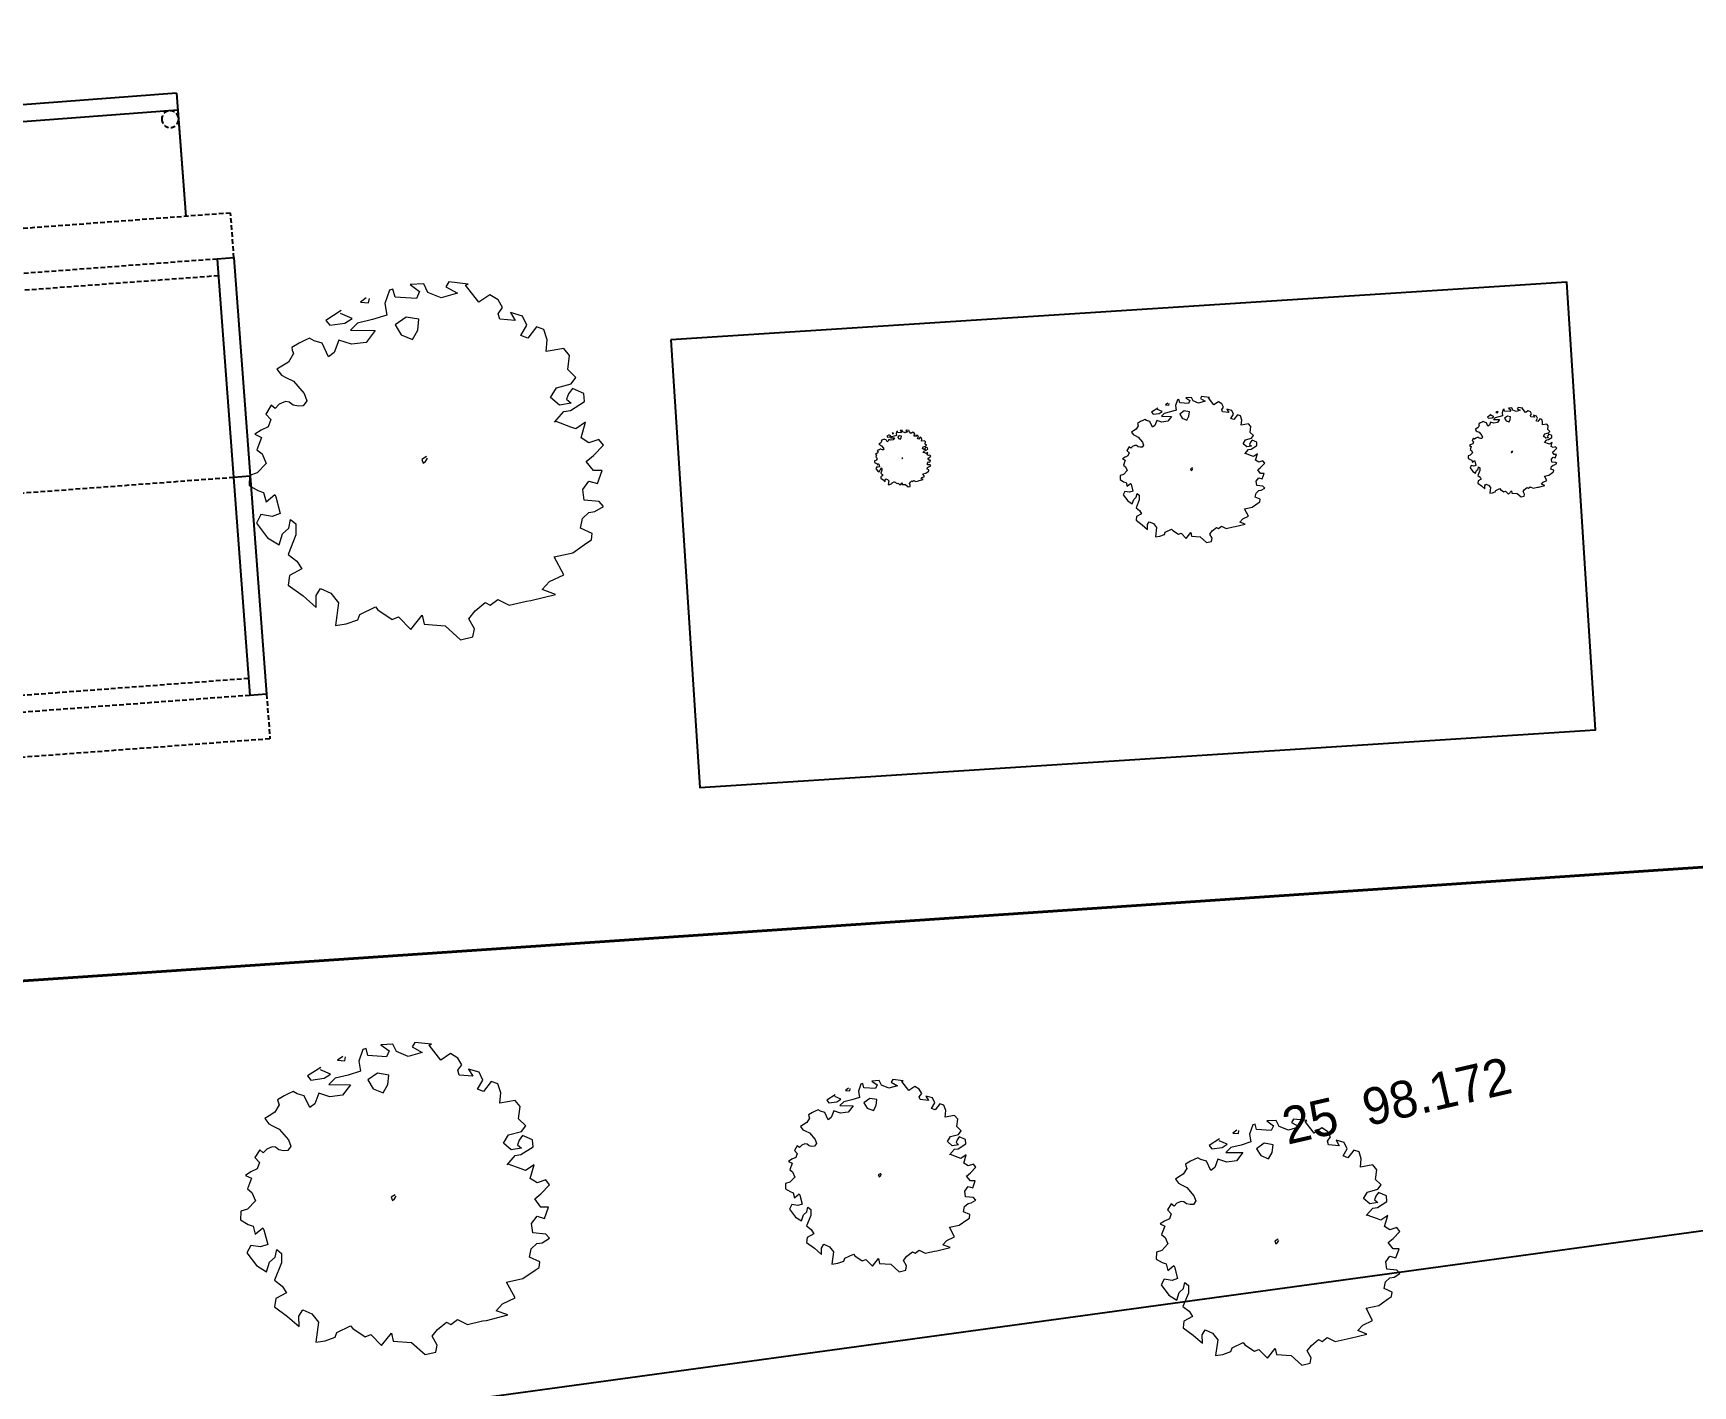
# Model space of a CAD drawing. Extents: x 2080 to 102399, y 2071 to 93424.
# Drawn here: x 87408 to 88296, y 77693 to 78416 of the extents above; entities that cross this region are included whole.
import ezdxf

# ---------------------------------------------------------------- set-up
doc = ezdxf.new("R2010")
doc.units = 0
doc.header["$LTSCALE"] = 20
doc.header["$MEASUREMENT"] = 0
doc.linetypes.add('HIDDEN', pattern=[0.375, 0.25, -0.125])
doc.linetypes.add('HIDDEN2', pattern=[0.1875, 0.125, -0.0625])
for name, color, linetype in [('COLUMN', 31, 'Continuous'), ('road', 2, 'Continuous'), ('Roof lilne', 31, 'Continuous'), ('wall', 13, 'Continuous')]:
    doc.layers.add(name, color=color, linetype=linetype)
for name, color, linetype, lineweight in [('fence', 13, 'FENCELINE2', 40), ('Mango tree', 96, 'Continuous', 5), ('NEEM TREE', 84, 'Continuous', 5), ('sappotta', 114, 'Continuous', 5)]:
    doc.layers.add(name, color=color, linetype=linetype, lineweight=lineweight)
doc.linetypes.add('FENCELINE2', pattern='A,0.25,-0.1,[132,ltypeshp.shx,S=0.1,R=0,X=-0.1,Y=0],-0.1,1', length=1.45)

# ---------------------------------------------------------------- blocks, each defined once
blk = doc.blocks.new('A$C5D113755')
at = {"color": 9}
for p, q in [((-186, 66), (-186, 9)), ((0, 9), (0, 66)), ((0, 9), (-186, 9))]:
    blk.add_line(p, q, dxfattribs=at)
at = {"layer": 'COLUMN', "linetype": 'HIDDEN2'}
for centre in [(-181.5, 13.51), (-4.5, 13.51)]:
    blk.add_circle(centre, 4.5, dxfattribs=at)
at = {"layer": 'Roof lilne', "linetype": 'HIDDEN2'}
for p, q in [((24, 348), (-210, 348)), ((-210, 324), (-210, 348)), ((24, 324), (24, 348)), ((-201, 207), (15, 207)), ((-210, 90), (-210, 66)), ((24, 90), (24, 66)), ((24, 66), (-210, 66))]:
    blk.add_line(p, q, dxfattribs=at)
at = {"layer": 'Roof lilne'}
for p, q in [((-186, 66), (-186, 0)), ((0, 0), (0, 66)), ((0, 0), (-186, 0))]:
    blk.add_line(p, q, dxfattribs=at)
at = {"layer": 'wall', "color": 2}
for p, q in [((-210, 90), (-210, 324)), ((-201, 324), (-210, 324)), ((-201, 315), (-201, 324)), ((15, 90), (15, 324)), ((24, 324), (15, 324)), ((24, 90), (24, 324)), ((-201, 90), (-201, 315)), ((-201, 207), (-210, 207)), ((15, 207), (24, 207)), ((-201, 90), (-210, 90)), ((24, 90), (15, 90))]:
    blk.add_line(p, q, dxfattribs=at)
at = {"layer": 'wall', "color": 2, "linetype": 'HIDDEN2'}
for p, q in [((15, 324), (-201, 324)), ((15, 315), (-201, 315)), ((15, 99), (-201, 99)), ((15, 90), (-201, 90))]:
    blk.add_line(p, q, dxfattribs=at)
blk = doc.blocks.new('NEEM')
at = {"layer": 'sappotta', "linetype": 'Continuous'}
for p, q in [((-0.213, 1.092), (-0.242, 1.007)), ((-0.191, 1.099), (-0.213, 1.092)), ((-0.177, 1.048), (-0.191, 1.099)), ((-0.043, 1.039), (-0.177, 1.048)), ((0.003, 1.132), (-0.083, 1.127)), ((-0.083, 1.127), (-0.023, 1.083)), ((-0.023, 1.083), (-0.043, 1.039)), ((0.03, 1.077), (0.003, 1.132)), ((0.114, 1.043), (0.03, 1.077)), ((0.216, 1.072), (0.114, 1.043)), ((0.162, 1.144), (0.142, 1.112)), ((0.142, 1.112), (0.216, 1.072)), ((0.283, 1.13), (0.162, 1.144)), ((0.267, 1.123), (0.283, 1.13)), ((0.351, 1.016), (0.267, 1.123)), ((0.421, 1.063), (0.351, 1.016)), ((0.473, 1.03), (0.421, 1.063)), ((-0.517, 0.963), (-0.614, 0.901)), ((-0.521, 0.945), (-0.521, 0.945)), ((-0.449, 0.913), (-0.521, 0.945)), ((-0.359, 1.043), (-0.396, 1.016)), ((-0.396, 1.016), (-0.345, 1.011)), ((-0.345, 1.011), (-0.34, 1.039)), ((-0.242, 1.007), (-0.23, 0.935)), ((0.472, 0.942), (0.501, 0.982)), ((0.501, 0.982), (0.473, 1.03)), ((0.551, 0.95), (0.581, 0.9)), ((0.627, 0.928), (0.551, 0.95)), ((-0.614, 0.901), (-0.589, 0.87)), ((-0.589, 0.87), (-0.494, 0.884)), ((-0.494, 0.884), (-0.449, 0.913)), ((-0.415, 0.884), (-0.459, 0.839)), ((-0.459, 0.839), (-0.303, 0.837)), ((-0.32, 0.906), (-0.415, 0.884)), ((-0.23, 0.935), (-0.32, 0.906)), ((-0.108, 0.922), (-0.177, 0.872)), ((-0.177, 0.872), (-0.139, 0.809)), ((-0.027, 0.908), (-0.108, 0.922)), ((-0.067, 0.78), (-0.034, 0.839)), ((-0.034, 0.839), (-0.027, 0.908)), ((0.483, 0.908), (0.472, 0.942)), ((0.581, 0.9), (0.483, 0.908)), ((0.616, 0.806), (0.654, 0.87)), ((0.654, 0.87), (0.627, 0.928)), ((0.715, 0.86), (0.66, 0.788)), ((0.762, 0.844), (0.715, 0.86)), ((0.783, 0.779), (0.762, 0.844)), ((-0.783, 0.757), (-0.83, 0.729)), ((-0.749, 0.774), (-0.783, 0.757)), ((-0.717, 0.789), (-0.749, 0.774)), ((-0.689, 0.772), (-0.717, 0.789)), ((-0.638, 0.758), (-0.689, 0.772)), ((-0.598, 0.672), (-0.638, 0.758)), ((-0.533, 0.776), (-0.562, 0.699)), ((-0.452, 0.75), (-0.533, 0.776)), ((-0.361, 0.762), (-0.452, 0.75)), ((-0.303, 0.837), (-0.361, 0.762)), ((-0.139, 0.809), (-0.067, 0.78)), ((0.66, 0.788), (0.616, 0.806)), ((0.776, 0.704), (0.783, 0.779)), ((-0.85, 0.638), (-0.892, 0.613)), ((-0.818, 0.692), (-0.85, 0.638)), ((-0.83, 0.729), (-0.826, 0.714)), ((-0.826, 0.714), (-0.818, 0.692)), ((-0.562, 0.699), (-0.598, 0.672)), ((0.888, 0.723), (0.776, 0.704)), ((0.924, 0.679), (0.888, 0.723)), ((0.913, 0.591), (0.924, 0.679)), ((-0.892, 0.613), (-0.923, 0.594)), ((-0.923, 0.594), (-0.895, 0.555)), ((-0.895, 0.555), (-0.868, 0.54)), ((-0.868, 0.54), (-0.818, 0.517)), ((0.964, 0.541), (0.913, 0.591)), ((0.934, 0.5), (0.964, 0.541)), ((-0.818, 0.517), (-0.752, 0.44)), ((-0.752, 0.44), (-0.735, 0.394)), ((0.804, 0.415), (0.84, 0.475)), ((0.84, 0.475), (0.934, 0.5)), ((0.917, 0.437), (0.904, 0.404)), ((0.942, 0.471), (0.917, 0.437)), ((1.014, 0.439), (0.942, 0.471)), ((1.018, 0.389), (1.014, 0.439)), ((-0.96, 0.366), (-0.994, 0.31)), ((-0.935, 0.345), (-0.96, 0.366)), ((-0.908, 0.372), (-0.935, 0.345)), ((-0.87, 0.389), (-0.908, 0.372)), ((-0.846, 0.386), (-0.87, 0.389)), ((-0.821, 0.367), (-0.846, 0.386)), ((-0.788, 0.359), (-0.821, 0.367)), ((-0.757, 0.361), (-0.788, 0.359)), ((-0.735, 0.394), (-0.757, 0.361)), ((0.86, 0.367), (0.804, 0.415)), ((0.829, 0.259), (0.888, 0.326)), ((0.933, 0.378), (0.86, 0.367)), ((0.888, 0.326), (0.93, 0.332)), ((0.904, 0.404), (0.933, 0.378)), ((0.93, 0.332), (1.018, 0.389)), ((-0.978, 0.229), (-1.023, 0.208)), ((-0.994, 0.31), (-0.961, 0.275)), ((-0.961, 0.275), (-0.978, 0.229)), ((0.838, 0.262), (0.829, 0.259)), ((0.931, 0.228), (0.838, 0.262)), ((0.962, 0.217), (0.931, 0.228)), ((1.025, 0.259), (0.962, 0.217)), ((0.996, 0.16), (1.025, 0.259)), ((-1.023, 0.208), (-1.062, 0.182)), ((-1.062, 0.182), (-1.02, 0.162)), ((-1.02, 0.162), (-1.049, 0.084)), ((1.046, 0.129), (0.996, 0.16)), ((1.109, 0.149), (1.046, 0.129)), ((1.074, 0.049), (1.137, 0.114)), ((1.137, 0.114), (1.109, 0.149)), ((-1.049, 0.084), (-1.017, 0.059)), ((-1.017, 0.059), (-0.991, -0.002)), ((0.02, 0.041), (-0.009, 0.024)), ((-0.009, 0.024), (0, 0)), ((0, 0), (0.014, 0.011)), ((0.014, 0.011), (0.027, 0.031)), ((1.029, 0.011), (1.074, 0.049)), ((1.074, -0.047), (1.029, 0.011)), ((-1.097, -0.077), (-1.098, -0.14)), ((-1.048, -0.062), (-1.097, -0.077)), ((-0.991, -0.002), (-1.048, -0.062)), ((1.129, -0.047), (1.074, -0.047)), ((1.1, -0.129), (1.129, -0.047)), ((-1.098, -0.14), (-1.044, -0.173)), ((-1.044, -0.173), (-1.007, -0.185)), ((-1.007, -0.185), (-0.992, -0.244)), ((-0.992, -0.244), (-0.937, -0.198)), ((-0.937, -0.198), (-0.93, -0.213)), ((1.007, -0.166), (1.046, -0.114)), ((1.016, -0.234), (1.007, -0.166)), ((1.046, -0.114), (1.1, -0.129)), ((-0.93, -0.213), (-0.902, -0.318)), ((1.004, -0.349), (1.045, -0.311)), ((1.11, -0.243), (1.016, -0.234)), ((1.045, -0.311), (1.083, -0.306)), ((1.083, -0.306), (1.137, -0.273)), ((1.137, -0.273), (1.11, -0.243)), ((-1.025, -0.325), (-1.052, -0.378)), ((-1.052, -0.378), (-0.982, -0.471)), ((-0.953, -0.336), (-1.025, -0.325)), ((-0.902, -0.318), (-0.953, -0.336)), ((-0.888, -0.446), (-0.848, -0.411)), ((-0.848, -0.411), (-0.837, -0.355)), ((-0.837, -0.355), (-0.803, -0.383)), ((-0.803, -0.383), (-0.803, -0.452)), ((0.992, -0.411), (1.004, -0.349)), ((1.066, -0.443), (0.992, -0.411)), ((-0.982, -0.471), (-0.91, -0.516)), ((-0.91, -0.516), (-0.888, -0.446)), ((-0.803, -0.452), (-0.853, -0.576)), ((0.943, -0.565), (1.032, -0.503)), ((1.032, -0.503), (1.061, -0.484)), ((1.061, -0.484), (1.066, -0.443)), ((-0.853, -0.576), (-0.797, -0.619)), ((-0.797, -0.619), (-0.766, -0.668)), ((0.826, -0.591), (0.943, -0.565)), ((0.887, -0.704), (0.826, -0.591)), ((-0.844, -0.71), (-0.852, -0.77)), ((-0.766, -0.668), (-0.844, -0.71)), ((0.797, -0.747), (0.887, -0.704)), ((-0.852, -0.77), (-0.758, -0.838)), ((-0.676, -0.836), (-0.649, -0.791)), ((-0.675, -0.912), (-0.676, -0.836)), ((-0.649, -0.791), (-0.582, -0.82)), ((-0.582, -0.82), (-0.534, -0.881)), ((0.68, -0.867), (0.834, -0.828)), ((0.751, -0.797), (0.797, -0.747)), ((0.834, -0.828), (0.751, -0.797)), ((-0.758, -0.838), (-0.675, -0.912)), ((-0.534, -0.881), (-0.554, -1.025)), ((-0.401, -0.955), (-0.302, -0.907)), ((-0.302, -0.907), (-0.286, -0.926)), ((-0.286, -0.926), (-0.197, -0.986)), ((0.287, -0.982), (0.327, -0.932)), ((0.327, -0.932), (0.391, -0.879)), ((0.391, -0.879), (0.423, -0.897)), ((0.423, -0.897), (0.47, -0.86)), ((0.47, -0.86), (0.543, -0.896)), ((0.543, -0.896), (0.652, -0.871)), ((0.652, -0.871), (0.68, -0.867)), ((-0.554, -1.025), (-0.486, -1.015)), ((-0.486, -1.015), (-0.413, -0.988)), ((-0.413, -0.988), (-0.401, -0.955)), ((-0.197, -0.986), (-0.157, -0.969)), ((-0.157, -0.969), (-0.078, -1.049)), ((-0.078, -1.049), (-0.006, -0.96)), ((-0.006, -0.96), (0.006, -1.017)), ((0.006, -1.017), (0.139, -1.026)), ((0.139, -1.026), (0.236, -1.115)), ((0.324, -1.046), (0.287, -0.982)), ((0.314, -1.096), (0.324, -1.046)), ((0.236, -1.115), (0.314, -1.096))]:
    blk.add_line(p, q, dxfattribs=at)
blk = doc.blocks.new('A$C1BE224B4')
for p, q in [((-85.5, 192), (-85.5, 135)), ((-85.5, 192), (85.5, 192)), ((-67.5, 187.5), (-67.5, 183)), ((-67.5, 187.5), (-13.5, 187.5)), ((-13.5, 183), (-13.5, 187.5)), ((13.5, 187.5), (67.5, 187.5)), ((13.5, 183), (13.5, 187.5)), ((67.5, 187.5), (67.5, 183)), ((85.5, 192), (85.5, 135)), ((-76.5, 183), (-76.5, 135)), ((-76.5, 183), (-67.5, 183)), ((-13.5, 183), (-4.5, 183)), ((-4.5, 135), (-4.5, 183)), ((4.5, 183), (13.5, 183)), ((4.5, 135), (4.5, 183)), ((67.5, 183), (76.5, 183)), ((76.5, 183), (76.5, 135)), ((-85.51, -168), (-85.51, -135)), ((-76.51, -159), (-76.51, -135)), ((76.49, -159), (76.49, -135)), ((85.49, -168), (85.49, -135)), ((-44.5, -159), (-76.51, -159)), ((-44.5, -168), (-44.5, -159)), ((76.49, -159), (43.5, -159)), ((43.5, -168), (43.5, -159)), ((-44.5, -168), (-85.51, -168)), ((-44.5, -168), (-44.5, -196.5)), ((85.49, -168), (43.5, -168)), ((43.5, -168), (43.5, -196.5)), ((-83.5, -196.5), (-83.5, -236.5)), ((-44.5, -196.5), (-44.5, -314.5)), ((43.5, -196.5), (43.5, -314.5)), ((82.5, -196.5), (82.5, -236.5)), ((-44.5, -235.5), (-5.5, -235.5)), ((4.5, -235.5), (43.5, -235.5)), ((-44.5, -245.5), (-5.5, -245.5)), ((4.5, -245.5), (43.5, -245.5)), ((-44.5, -255.5), (-5.5, -255.5)), ((4.5, -255.5), (43.5, -255.5)), ((-44.5, -265.5), (-5.5, -265.5)), ((4.5, -265.5), (43.5, -265.5)), ((-44.5, -275.5), (-5.5, -275.5)), ((-5.5, -275.5), (-44.5, -314.5)), ((-5.5, -275.5), (-5.5, -314.5)), ((4.5, -275.5), (43.5, -275.5)), ((4.5, -275.5), (4.5, -314.5)), ((4.5, -275.5), (43.5, -314.5)), ((-44.5, -314.5), (43.5, -314.5))]:
    blk.add_line(p, q)
at = {"lineweight": -2}
for p, q in [((-44.5, -206.5), (-83.5, -206.5)), ((82.5, -206.5), (43.5, -206.5)), ((-83.5, -216.5), (-44.5, -216.5)), ((82.5, -216.5), (43.5, -216.5)), ((-83.5, -226.5), (-44.5, -226.5)), ((82.5, -226.5), (43.5, -226.5)), ((-83.5, -236.5), (-44.5, -236.5)), ((82.5, -236.5), (43.5, -236.5))]:
    blk.add_line(p, q, dxfattribs=at)
at = {"layer": 'Roof lilne'}
for p, q in [((-217.5, 111), (-217.5, 135)), ((217.5, 135), (-217.5, 135)), ((217.5, 111), (217.5, 135)), ((-208.5, 0), (208.5, 0)), ((-217.5, -111), (-217.5, -135)), ((217.5, -111), (217.5, -135)), ((217.5, -135), (-217.5, -135)), ((-193.5, -196.5), (-193.5, -135)), ((193.5, -196.5), (193.5, -135)), ((-44.5, -196.5), (-193.5, -196.5)), ((43.5, -196.5), (193.5, -196.5))]:
    blk.add_line(p, q, dxfattribs=at)
at = {"layer": 'wall', "color": 2}
for p, q in [((-217.5, -111), (-217.5, 111)), ((-217.5, 111), (-208.5, 111)), ((-208.5, 111), (-208.5, -111)), ((208.5, 111), (208.5, -111)), ((208.5, 111), (217.5, 111)), ((217.5, 111), (217.5, -111)), ((-217.5, 0), (-208.5, 0)), ((208.5, 0), (217.5, 0)), ((-208.5, -111), (-217.5, -111)), ((217.5, -111), (208.5, -111))]:
    blk.add_line(p, q, dxfattribs=at)
at = {"layer": 'wall', "color": 7, "linetype": 'HIDDEN'}
for p, q in [((208.5, 111), (-208.5, 111)), ((208.5, 102), (-208.5, 102)), ((-4.5, 102), (-4.5, -102)), ((4.5, 102), (4.5, -102)), ((-208.5, -102), (208.5, -102)), ((-217.5, -111), (208.5, -111))]:
    blk.add_line(p, q, dxfattribs=at)
at = {"layer": 'wall'}
for p, q in [((-5.5, -235.5), (4.5, -235.5)), ((-5.5, -235.5), (-5.5, -275.5)), ((4.5, -235.5), (4.5, -275.5)), ((4.5, -275.5), (-5.5, -275.5))]:
    blk.add_line(p, q, dxfattribs=at)

msp = doc.modelspace()

# ---------------------------------------------------------------- linework, layer by layer
at = {"ltscale": 0.5}
msp.add_lwpolyline([(87749.256, 78252.216), (87764.64, 78012.71), (88243.653, 78043.477), (88228.269, 78282.984)], close=True, dxfattribs=at)
at = {"layer": 'fence', "linetype": 'Continuous', "ltscale": 0.5}
msp.add_line((86741.511, 77864.543), (88590.914, 77989.692), dxfattribs=at)
at = {"layer": 'road', "ltscale": 0.5}
msp.add_line((88521.258, 77805.806), (87002.488, 77597.751, 0.001), dxfattribs=at)

# ---------------------------------------------------------------- block references
at = {"ltscale": 0.5, "rotation": 271.1063440108968}
msp.add_blockref('A$C1BE224B4', (88498.047, 78556.644), dxfattribs=at)
at = {"xscale": -1, "rotation": 184.2749263601545}
msp.add_blockref('A$C5D113755', (87484.927, 78383.977), dxfattribs=at)
at = {"layer": 'Mango tree', "linetype": 'Continuous'}
for p, xscale, yscale, zscale in [((87616.77, 78186.171, 0), 84.73816005667322, 84.73816005667322, 84.73816005667322), ((88027.388, 78182.225), 34.57137638001586, 34.57137638001586, 34.57137638001586), ((88198.76, 78191.737), 21.17080686162808, 21.17080686162808, 21.17080686162808), ((87872.855, 78188.467), 13.42542827740544, 13.42542827740544, 13.42542827740544), ((87600.294, 77791.811), 73.92845332610887, 73.92845332610887, 73.92845332610887), ((87860.503, 77804.419), 45.51933522266336, 45.51933522266336, 45.51933522266336), ((88072.731, 77768.673, -0.003), 58.28995419820421, 58.28995419820421, 58.28995419820421)]:
    msp.add_blockref('NEEM', p, dxfattribs=dict(at, xscale=xscale, yscale=yscale, zscale=zscale))

# ---------------------------------------------------------------- texts
at = {"layer": 'NEEM TREE'}
msp.add_text('25  98.172 ', height=19.68618, rotation=13.01607, dxfattribs=at).set_placement((88078.902, 77821.614, 3865.262))

doc.saveas('drawing.dxf')
